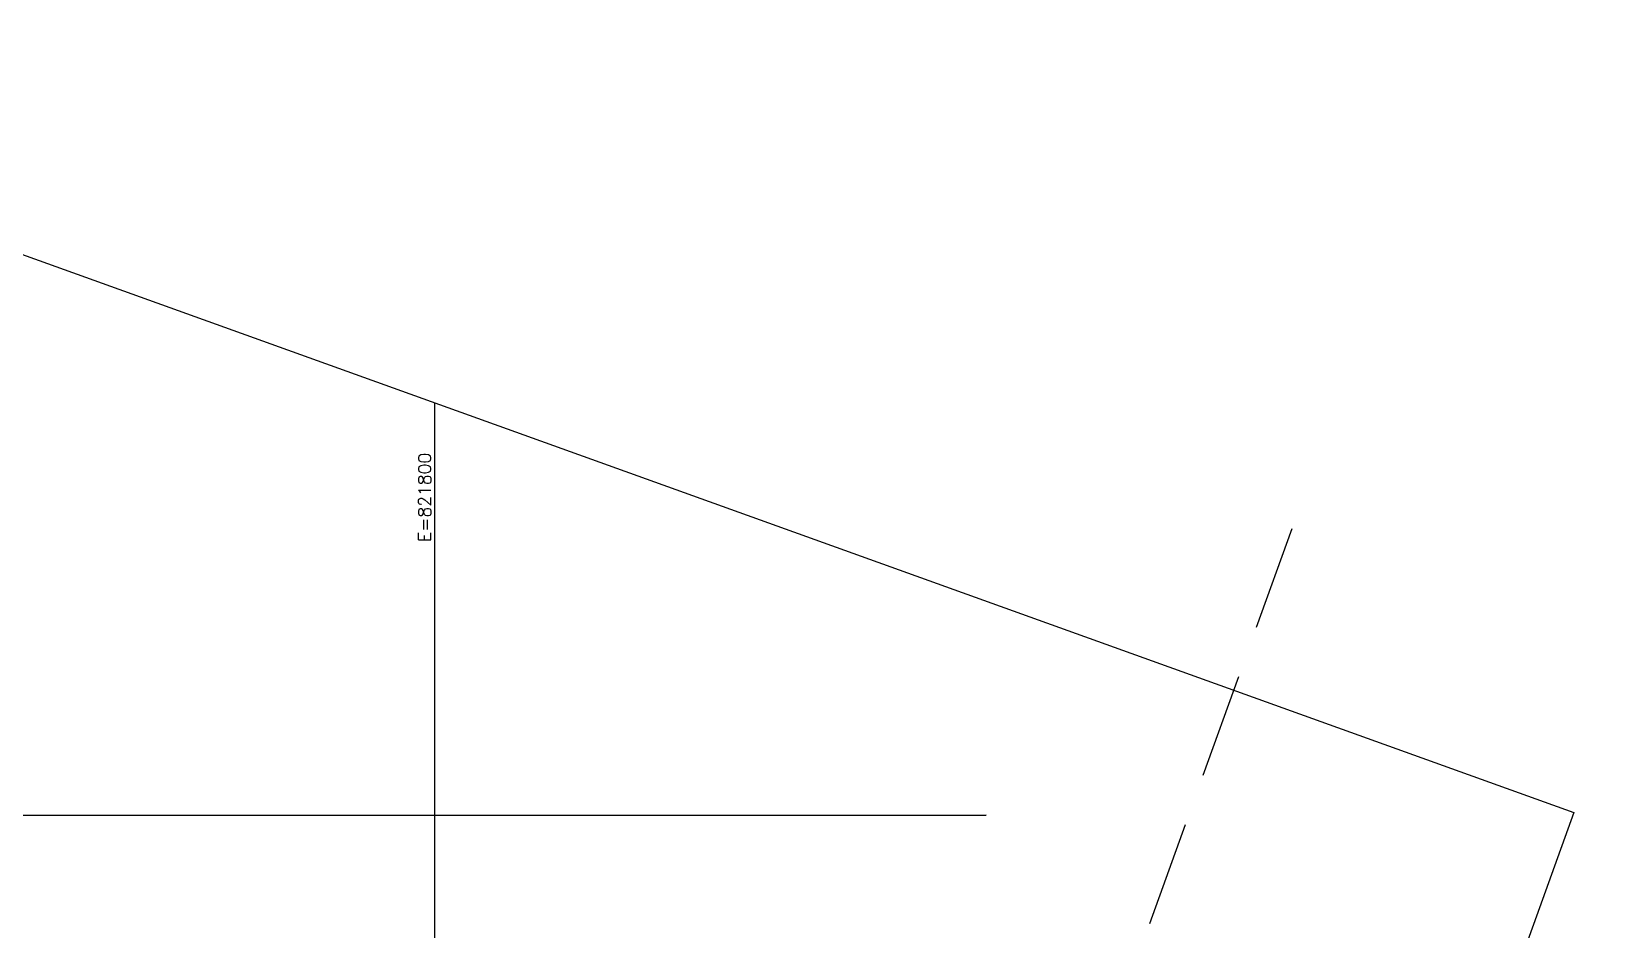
# Model space of a CAD drawing. Header units: metres. Extents: x 820373 to 834957, y 7564678 to 7566875.
# Drawn here: x 821752 to 821940.3, y 7564886.4 to 7564993.3 of the extents above; entities that cross this region are included whole.
import ezdxf
from ezdxf.enums import TextEntityAlignment as Align

# ---------------------------------------------------------------- set-up
doc = ezdxf.new("R2010")
doc.units = ezdxf.units.M
doc.linetypes.add('HIDDEN', pattern=[0.375, 0.25, -0.125])
for name, color, linetype in [('P-ARTICULAÇÃO', 4, 'HIDDEN'), ('P-MALHA-IMPAR', 1, 'Continuous'), ('P-WIPEOUT1', 5, 'Continuous'), ('P-WIPEOUT2', 2, 'Continuous')]:
    doc.layers.add(name, color=color, linetype=linetype)
doc.layers.add('P-FOLHA', color=4, linetype='Continuous', plot=False)
doc.styles.add('R60', font='romans.shx', dxfattribs={"height": 1.5})

# ---------------------------------------------------------------- blocks, each defined once
blk = doc.blocks.new('MALHA-IMPAR')
at = {"layer": 'P-MALHA-IMPAR'}
for p, q in [((821800, 7564698.53), (821800, 7564949.09)), ((821900, 7564801.48), (821900, 7564913.1)), ((821240.21, 7564900), (821935.46, 7564900))]:
    blk.add_line(p, q, dxfattribs=at)
at = {"layer": 'P-MALHA-IMPAR', "style": 'R60'}
for s, rotation, p in [('E=821800', 90, (821800, 7564937.84)), ('E=821900', 90, (821900, 7564906.51)), ('N=7564900', 180, (821880.33, 7564899.97))]:
    blk.add_text(s, height=1.5, rotation=rotation, dxfattribs=at).set_placement(p, align=Align.BOTTOM_CENTER)

msp = doc.modelspace()

# ---------------------------------------------------------------- block references
at = {"layer": 'P-MALHA-IMPAR'}
msp.add_blockref('MALHA-IMPAR', (0, 0), dxfattribs=at)

# ---------------------------------------------------------------- next in the draw order: wipeouts: each hides what was drawn before it
msp.add_wipeout([(821903.692, 7564938.717), (821940.285, 7564913.415), (821855.732, 7564678.477), (821815.273, 7564693.038)]).dxf.layer = 'P-WIPEOUT2'

# ---------------------------------------------------------------- next in the draw order: wipeouts: each hides what was drawn before it
msp.add_wipeout([(821762.014, 7564750.062), (821821.094, 7564709.212), (821903.692, 7564938.717), (821896.091, 7564943.973)]).dxf.layer = 'P-WIPEOUT1'

# ---------------------------------------------------------------- next in the draw order: linework, layer by layer
at = {"layer": 'P-ARTICULAÇÃO', "ltscale": 50}
msp.add_line((821815.273, 7564693.038), (821903.692, 7564938.717), dxfattribs=at)
at = {"layer": 'P-FOLHA'}
msp.add_lwpolyline([(821935.565, 7564900.298), (821855.732, 7564678.477), (821097.352, 7564951.414), (821177.184, 7565173.235)], close=True, dxfattribs=at)

doc.saveas('drawing.dxf')
